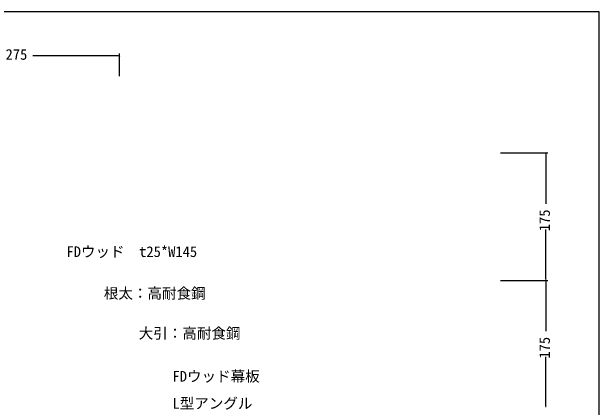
# Model space of a CAD drawing. Units: millimetres, scale not verified. Extents: x -900 to 900, y -600 to 600.
# Drawn here: x 92 to 900, y 57 to 600 of the extents above; entities that cross this region are included whole.
import ezdxf
from ezdxf.enums import TextEntityAlignment as Align

# ---------------------------------------------------------------- set-up
doc = ezdxf.new("R2010")
doc.units = ezdxf.units.MM
doc.header["$LTSCALE"] = 0.5
for name, color, linetype, lineweight in [('1-7_0', 6, 'Continuous', 18), ('1-9__1-0_', 4, 'Continuous', 30), ('1-A_MOJI', 7, 'Continuous', 30)]:
    doc.layers.add(name, color=color, linetype=linetype, lineweight=lineweight)
doc.styles.add('ＭＳ ゴシック', font='')
doc.styles.get('ＭＳ ゴシック').set_extended_font_data('MS Gothic')

msp = doc.modelspace()

# ---------------------------------------------------------------- linework, layer by layer
at = {"layer": '1-7_0', "color": 7, "lineweight": 20}
for p, q in [((239.4851, 539.6799), (238.4851, 539.6799)), ((240.9851, 539.6799), (239.9851, 539.6799)), ((826.5266, 406.4994), (826.5266, 405.4994)), ((826.5266, 404.9994), (826.5266, 403.9994)), ((826.5266, 231.9994), (826.5266, 232.9994)), ((826.5266, 231.4994), (826.5266, 230.4994)), ((826.5266, 230.4994), (826.5266, 231.4994)), ((826.5266, 229.9994), (826.5266, 228.9994)), ((826.5266, 56.9994), (826.5266, 57.9994))]:
    msp.add_line(p, q, dxfattribs=at)
for centre, start, end in [((240.4851, 539.6799), 180, 0), ((826.5266, 405.9994), 270, 90), ((826.5266, 230.9994), 90, 270), ((826.5266, 230.9994), 270, 90)]:
    msp.add_arc(centre, 0.5, start, end, dxfattribs=at)
at = {"layer": '1-9__1-0_'}
for p, q in [((764.2704, 405.9994), (829.5266, 405.9994)), ((826.5266, 403.9994), (826.5266, 336.0513)), ((826.5266, 232.9994), (826.5266, 300.9474)), ((764.2704, 230.9994), (829.5266, 230.9994)), ((764.2704, 230.9994), (829.5266, 230.9994)), ((826.5266, 228.9994), (826.5266, 161.0513)), ((826.5266, 57.9994), (826.5266, 125.9474))]:
    msp.add_line(p, q, dxfattribs=at)
at = {"layer": '1-A_MOJI', "color": 4}
for p, q in [((240.4851, 511.3769), (240.4851, 542.6799)), ((238.4851, 539.6799), (121.1969, 539.6799))]:
    msp.add_line(p, q, dxfattribs=at)
msp.add_lwpolyline([(-900, -600), (900, -600), (900, 600), (-900, 600)], close=True, dxfattribs=at)

# ---------------------------------------------------------------- texts
at = {"layer": '1-9__1-0_', "color": 7, "style": 'ＭＳ ゴシック'}
for p in [(836.5266, 298.4994), (836.5266, 123.4994)]:
    msp.add_text('175', height=14.66, rotation=90, dxfattribs=at).set_placement(p, align=Align.BOTTOM_LEFT)
for s, p in [('FDウッド\u3000t25*W145', (167.3613, 258.7207)), ('FDウッド幕板', (313.1996, 87.5382)), ('L型アングル', (313.1996, 50.3055))]:
    msp.add_text(s, height=14.66, dxfattribs=at).set_placement(p, align=Align.BOTTOM_LEFT)
at = {"layer": '1-A_MOJI', "style": 'ＭＳ ゴシック'}
for s, p in [('275', (83.645, 529.6799)), ('根太：高耐食鋼', (218.7801, 201.5019)), ('大引：高耐食鋼', (266.699, 146.5851))]:
    msp.add_text(s, height=14.66, dxfattribs=at).set_placement(p, align=Align.BOTTOM_LEFT)

doc.saveas('drawing.dxf')
